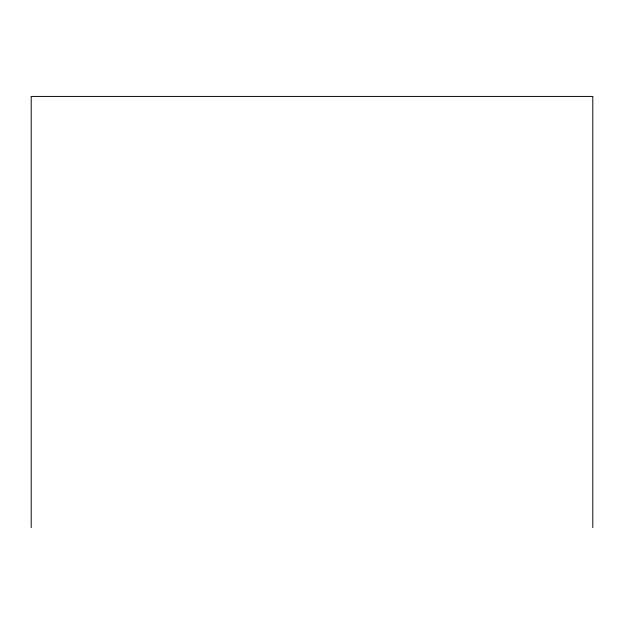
<?xml version="1.0" encoding="UTF-8"?>
<svg xmlns="http://www.w3.org/2000/svg" width="624" height="624" viewBox="0 0 624 624"><rect width="100%" height="100%" fill="white"/><g stroke="black" fill="none" stroke-linecap="round" stroke-linejoin="round"><path stroke-width="0.94" d="M592.8 527.569L592.8 96.431L31.2 96.431L31.2 527.569"/></g></svg>
